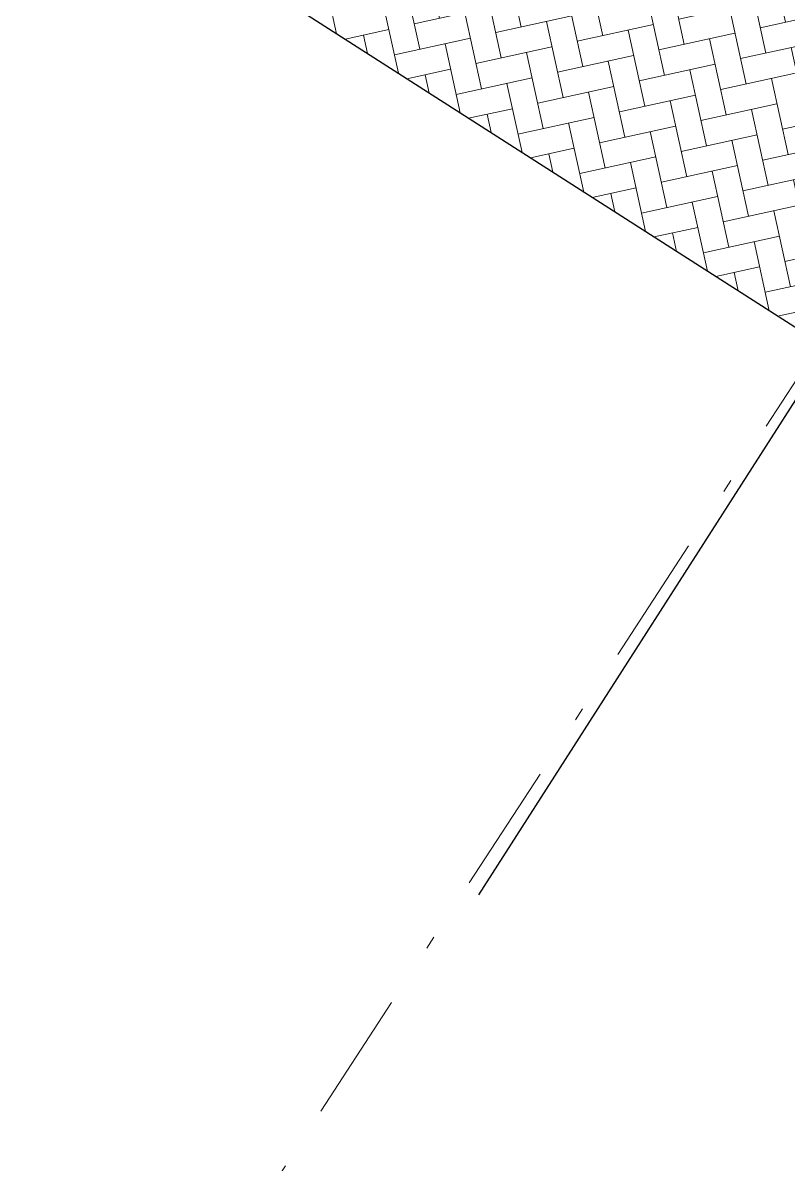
# Model space of a CAD drawing. Header units: inches. Extents: x 249 to 1192, y -18 to 440.
# Drawn here: x 935.08 to 940.98, y 207.77 to 216.57 of the extents above; entities that cross this region are included whole.
import ezdxf

# ---------------------------------------------------------------- set-up
doc = ezdxf.new("R2010")
doc.units = ezdxf.units.IN
doc.header["$MEASUREMENT"] = 0
doc.linetypes.add('DASHDOT', pattern=[1, 0.5, -0.25, 0, -0.25])
for name, color, linetype, lineweight in [('ARSIR WARNA', 66, 'Continuous', 0), ('DINDING', 6, 'Continuous', 0), ('NOTASI GRID', 85, 'Continuous', 20)]:
    doc.layers.add(name, color=color, linetype=linetype, lineweight=lineweight)
doc.layers.add('KENDARAAN', color=9, linetype='Continuous')
doc.layers.add('RUMPUT', color=86, linetype='Continuous')
pattern_1 = [(57.36874968947846, (-1.13686837721616e-13, 150.3474551388494), (-0.0535506494527033, 0.244197313478704), [0.046875, -0.30667839075]), (12.36874968947846, (-1.13686837721616e-13, 150.3474551388494), (-0.05355064946683093, 0.2441973135431277), [0.04687499999999999, -0.2031249999999999]), (102.3687496894784, (-1.13686837721616e-13, 150.3474551388494), (-0.2441973135431277, -0.05355064946683093), [0.04687499999999999, -0.203125])]

# ---------------------------------------------------------------- blocks, each defined once
blk = doc.blocks.new('TAPAK')
at = {"layer": 'NOTASI GRID', "linetype": 'DASHDOT', "ltscale": 2}
blk.add_lwpolyline([(154.0571275400661, 168.1207261431318), (216.5873062685326, 264.2911484895876)], dxfattribs=at)

msp = doc.modelspace()

# ---------------------------------------------------------------- hatches: boundary and pattern name
at = {"layer": 'ARSIR WARNA'}
h = msp.add_hatch(dxfattribs=at)
h.set_pattern_fill('AR-HBONE', color=45, scale=0.05, angle=327.3687496894784, style=0)
h.set_pattern_definition([(12.36874968947847, (568.5500983639362, 377.9444089946458), (0.1525173312610375, 0.2381983704079668), [0.5999999999999999, -0.2]), (102.3687496894785, (568.7454562147882, 377.9872495142231), (0.1525173312610375, 0.2381983704079668), [0.6000000000000001, -0.2])])
h.paths.add_polyline_path([(945.7383969514063, 219.5182716235971), (939.927719791065, 223.2388217339814), (939.8198737518818, 223.0703900509982), (939.3566866236785, 223.3669666587519), (935.6899212914486, 217.6402894373237), (941.2269886608046, 214.09493042945), (941.7773881901634, 214.9299371710538), (942.0527952252527, 215.2145958471741), (942.3990290058683, 215.3962933844969), (942.7895239091204, 215.3761549525114), (943.1587768009946, 215.2328653900524), (949.9082652820255, 210.9111986685609), (955.8063680985459, 220.3144795551815), (951.5543361928329, 223.0370362107346), (948.6966926373467, 218.574028416829), (948.0687368202988, 218.1132586127448), (947.3153040265157, 218.2711001978295), (945.6305509122232, 219.349839940614)])
at = {"layer": 'RUMPUT'}
h = msp.add_hatch(dxfattribs=at)
h.set_pattern_fill('GRASS', color=256, scale=0.25, angle=-32.63125031052153, style=0)
h.set_pattern_definition(pattern_1)
edge = h.paths.add_edge_path(flags=17)
edge.add_line((928.2641801358428, 238.1271219383081), (928.210257116251, 238.0429060968166))
edge.add_line((928.210257116251, 238.0429060968166), (927.4523145428276, 238.5282132731405))
edge.add_line((927.4523145428276, 238.5282132731405), (927.9376217191517, 239.2861558465638))
edge.add_line((927.9376217191517, 239.2861558465638), (944.9810419464962, 265.7187626837782))
edge.add_line((944.9810419464962, 265.7187626837782), (944.6881731201453, 265.9062852588823))
edge.add_line((944.6881731201453, 265.9062852588823), (940.4070226355533, 258.9280528368603))
edge.add_line((940.4070226355533, 258.9280528368603), (924.793628950703, 240.4758183067917))
edge.add_line((924.793628950703, 240.4758183067918), (906.9246372932736, 247.3250345119762))
edge.add_line((906.9246372932736, 247.3250345119762), (902.6198956972331, 249.6291566118728))
edge.add_line((902.6198956972331, 249.6291566118728), (887.5537847216923, 220.0204940367008))
edge.add_line((887.5537847216923, 220.0204940367008), (887.5839640358096, 220.0011703593785))
edge.add_line((887.5839640358096, 220.0011703593785), (891.4664214464029, 226.0647109467683))
edge.add_line((891.4664214464029, 226.0647109467683), (893.1507382762344, 224.9862505549363))
edge.add_line((893.1507382762344, 224.9862505549363), (895.8468892558132, 229.1970426295128))
edge.add_line((895.8468892558132, 229.1970426295128), (898.4575803420504, 227.5254290221743))
edge.add_line((898.4575803420504, 227.5254290221743), (900.9840555867964, 225.9077384344269))
edge.add_line((900.9840555867964, 225.9077384344269), (903.1766002224102, 224.503862094208))
edge.add_line((903.1766002224102, 224.503862094208), (906.037006076289, 222.6723572589328))
edge.add_line((906.037006076289, 222.6723572589328), (908.5634813210348, 221.0546666711856))
edge.add_line((908.5634813210348, 221.0546666711856), (911.0899565657807, 219.4369760834385))
edge.add_arc((911.5752637421048, 220.1949186568622), 0.8999999999999068, 237.3687496894809, 417.3687496894814)
edge.add_line((912.0605709184289, 220.9528612302859), (909.534095673683, 222.570551818033))
edge.add_line((909.534095673683, 222.570551818033), (907.0076204289372, 224.1882424057802))
edge.add_line((907.0076204289372, 224.1882424057802), (905.42870871042, 225.1992123850987))
edge.add_line((905.42870871042, 225.1992123850987), (904.4811451841912, 225.8059329935278))
edge.add_line((904.4811451841912, 225.8059329935278), (901.9546699394456, 227.4236235812754))
edge.add_line((901.9546699394456, 227.4236235812754), (899.4281946946995, 229.0413141690227))
edge.add_line((899.4281946946995, 229.0413141690227), (896.8175036084623, 230.7129277763615))
edge.add_line((896.8175036084623, 230.7129277763615), (899.5136545880415, 234.9237198509381))
edge.add_line((899.5136545880415, 234.9237198509381), (897.8293377582105, 236.00218024277))
edge.add_line((897.8293377582105, 236.00218024277), (901.7117951688039, 242.0657208301597))
edge.add_line((901.7117951688039, 242.0657208301597), (903.3961119986349, 240.9872604383278))
edge.add_line((903.3961119986349, 240.9872604383278), (906.0922629782136, 245.1980525129046))
edge.add_line((906.0922629782136, 245.1980525129046), (921.3353302881802, 235.4379859668289))
edge.add_line((921.3353302881802, 235.4379859668289), (926.4724966191635, 232.1486817717427))
edge.add_line((926.4724966191635, 232.1486817717427), (923.7225291895685, 227.8538402938037))
edge.add_line((923.7225291895685, 227.8538402938037), (919.463051469438, 221.1432149451381))
edge.add_line((919.463051469438, 221.1432149451381), (919.6768221338963, 221.0063385626959))
edge.add_line((919.6768221338963, 221.0063385626959), (925.0547665600767, 229.3244415627794))
edge.add_arc((932.3615963517667, 223.5711608990821), 9.300000000000063, 66.3350080141156, 141.7836714338509, ccw=False)
edge.add_line((936.0945068641441, 232.0891054343901), (936.5596564253325, 232.8155662671032))
edge.add_line((936.5596564253325, 232.8155662671032), (928.2641801358428, 238.1271219383082))
edge = h.paths.add_edge_path()
edge.add_arc((902.0036540352787, 201.3876506392976), 2.899999999999944, 21.48045213667681, 57.36874968948014)
edge.add_line((903.5674216034344, 203.829910042552), (886.5721298860623, 214.7119178929705))
edge.add_line((886.5721298860623, 214.7119178929705), (889.268280865641, 218.9227099675464))
edge.add_line((889.268280865641, 218.9227099675464), (887.5537847216923, 220.0204940367008))
edge.add_line((887.5537847216923, 220.0204940367008), (884.8649772892378, 214.7363173751585))
edge.add_line((884.8649772892378, 214.7363173751585), (899.8177184374614, 202.7367090702986))
edge.add_line((899.8177184374614, 202.7367090702986), (892.7388052037915, 184.3859635759057))
edge.add_line((892.7388052037915, 184.3859635759057), (893.0458401206889, 184.2448822308663))
edge.add_line((893.0458401206889, 184.2448822308663), (904.7022274439961, 202.44958357398))
edge = h.paths.add_edge_path()
edge.add_arc((936.7399936000422, 195.4112244067168), 1.89999999999996, 57.36874968947894, 147.3687496894797)
edge.add_line((935.1398926117032, 196.4357617789567), (918.3671724142149, 170.2404790178616))
edge.add_line((918.3671724142149, 170.2404790178616), (918.7450692695428, 169.9754589107608))
edge.add_line((918.7450692695428, 169.9754589107608), (936.7549778665604, 193.0607695623063))
edge.add_line((936.7549778665604, 193.0607695623063), (952.0053637954162, 180.4123966854627))
edge.add_line((952.0053637954162, 180.4123966854627), (952.4805707531592, 182.8497661309809))
edge.add_line((952.4805707531592, 182.8497661309809), (994.0278929164666, 235.8605747491551))
edge.add_line((994.0278929164666, 235.8605747491551), (953.0004330159019, 262.5435687067472))
edge.add_line((953.0004330159019, 262.5435687067472), (949.137272090116, 264.7024635552781))
edge.add_line((949.137272090116, 264.7024635552781), (945.2741111643296, 266.861358403809))
edge.add_line((945.2741111643296, 266.861358403809), (940.4070226355533, 258.9280528368603))
edge.add_line((940.4070226355533, 258.9280528368603), (924.793628950703, 240.4758183067917))
edge.add_line((924.793628950703, 240.4758183067918), (906.9246372932736, 247.3250345119762))
edge.add_line((906.9246372932736, 247.3250345119762), (902.6198956972331, 249.6291566118728))
edge.add_line((902.6198956972331, 249.6291566118728), (887.5537847216923, 220.0204940367008))
edge.add_line((887.5537847216923, 220.0204940367008), (887.5839640358096, 220.0011703593785))
edge.add_line((887.5839640358096, 220.0011703593785), (891.4664214464029, 226.0647109467683))
edge.add_line((891.4664214464029, 226.0647109467683), (893.1507382762344, 224.9862505549363))
edge.add_line((893.1507382762344, 224.9862505549363), (895.8468892558132, 229.1970426295128))
edge.add_line((895.8468892558132, 229.1970426295128), (898.4575803420504, 227.5254290221743))
edge.add_line((898.4575803420504, 227.5254290221743), (900.9840555867964, 225.9077384344269))
edge.add_line((900.9840555867964, 225.9077384344269), (903.1766002224102, 224.503862094208))
edge.add_line((903.1766002224102, 224.503862094208), (906.037006076289, 222.6723572589328))
edge.add_line((906.037006076289, 222.6723572589328), (908.5634813210348, 221.0546666711856))
edge.add_line((908.5634813210348, 221.0546666711856), (911.0899565657807, 219.4369760834385))
edge.add_arc((911.5752637421048, 220.1949186568622), 0.8999999999999068, 237.3687496894809, 417.3687496894814)
edge.add_line((912.0605709184289, 220.9528612302859), (909.534095673683, 222.570551818033))
edge.add_line((909.534095673683, 222.570551818033), (907.0076204289372, 224.1882424057802))
edge.add_line((907.0076204289372, 224.1882424057802), (905.42870871042, 225.1992123850987))
edge.add_line((905.42870871042, 225.1992123850987), (904.4811451841912, 225.8059329935278))
edge.add_line((904.4811451841912, 225.8059329935278), (901.9546699394456, 227.4236235812754))
edge.add_line((901.9546699394456, 227.4236235812754), (899.4281946946995, 229.0413141690227))
edge.add_line((899.4281946946995, 229.0413141690227), (896.8175036084623, 230.7129277763615))
edge.add_line((896.8175036084623, 230.7129277763615), (899.5136545880415, 234.9237198509381))
edge.add_line((899.5136545880415, 234.9237198509381), (897.8293377582105, 236.00218024277))
edge.add_line((897.8293377582105, 236.00218024277), (901.7117951688039, 242.0657208301597))
edge.add_line((901.7117951688039, 242.0657208301597), (903.3961119986349, 240.9872604383278))
edge.add_line((903.3961119986349, 240.9872604383278), (906.0922629782136, 245.1980525129046))
edge.add_line((906.0922629782136, 245.1980525129046), (921.3353302881802, 235.4379859668289))
edge.add_line((921.3353302881802, 235.4379859668289), (926.4724966191635, 232.1486817717427))
edge.add_line((926.4724966191635, 232.1486817717427), (923.7225291895685, 227.8538402938037))
edge.add_line((923.7225291895685, 227.8538402938037), (919.463051469438, 221.1432149451381))
edge.add_line((919.463051469438, 221.1432149451381), (919.6768221338963, 221.0063385626959))
edge.add_line((919.6768221338963, 221.0063385626959), (925.0547665600767, 229.3244415627794))
edge.add_arc((932.3615963517667, 223.5711608990821), 9.300000000000063, 66.3350080141156, 141.7836714338509, ccw=False)
edge.add_line((936.0945068641441, 232.0891054343901), (936.5596564253325, 232.8155662671032))
edge.add_line((936.5596564253325, 232.8155662671032), (928.2641801358428, 238.1271219383082))
edge.add_line((928.2641801358428, 238.1271219383081), (928.210257116251, 238.0429060968166))
edge.add_line((928.210257116251, 238.0429060968166), (927.4523145428276, 238.5282132731405))
edge.add_line((927.4523145428276, 238.5282132731405), (927.9376217191517, 239.2861558465638))
edge.add_line((927.9376217191517, 239.2861558465638), (944.9810419464962, 265.7187626837782))
edge.add_line((944.9810419464962, 265.7187626837782), (944.8968261050046, 265.7726857033697))
edge.add_line((944.8968261050046, 265.7726857033697), (945.3821332813287, 266.5306282767932))
edge.add_line((945.3821332813287, 266.5306282767932), (945.0378815538875, 265.6220840357166))
edge.add_line((945.0378815538875, 265.6220840357167), (966.3961127163826, 251.8283722682141))
edge.add_line((966.3961127163826, 251.8283722682141), (987.2184795251611, 238.4959056741984))
edge.add_line((987.2184795251611, 238.4959056741984), (987.7848094723096, 239.3803879124368))
edge.add_line((987.7848094723096, 239.3803879124368), (987.3024339253069, 238.4415765959837))
edge.add_line((987.3024339253069, 238.4415765959837), (987.976155706937, 238.0101864792329))
edge.add_line((987.976155706937, 238.0101864792329), (989.8828169332336, 236.9080762407978))
edge.add_line((989.8828169332336, 236.9080762407978), (990.456695261496, 236.5406245619924))
edge.add_line((990.456695261496, 236.5406245619924), (978.5775728439761, 217.9538006475311))
edge.add_line((978.5775728439761, 217.9538006475311), (977.5716846833687, 218.6082348150211))
edge.add_line((977.5716846833687, 218.6082348150211), (973.9826760007684, 213.1882625206376))
edge.add_arc((963.9830200851625, 219.4284287330935), 11.78697555735094, 271.6088435800943, 328.0342658814109, ccw=False)
edge.add_line((964.3139503599156, 207.6460996788343), (963.9111392153794, 207.5327163177247))
edge.add_line((963.9111392153794, 207.5327163177247), (963.6031439829554, 207.2494292874127))
edge.add_line((963.6031439829554, 207.2494292874126), (962.2875738019667, 205.2953188658096))
edge.add_line((962.2875738019667, 205.2953188658096), (966.4964052996175, 202.6004232347034))
edge.add_line((966.4964052996175, 202.6004232347034), (961.5354874971925, 194.8525658174829))
edge.add_line((961.5354874971925, 194.8525658174829), (959.0090122524454, 196.4702564052309))
edge.add_line((959.0090122524454, 196.4702564052309), (955.8275540965427, 191.5015217572303))
edge.add_line((955.8275540965427, 191.5015217572303), (953.0774800973728, 187.2065138411622))
edge.add_line((953.0774800973728, 187.2065138411622), (937.7645309722822, 197.0113253950558))
h = msp.add_hatch(dxfattribs=at)
h.set_pattern_fill('GRASS', color=256, scale=0.25, angle=-32.63125031052153, style=0)
h.set_pattern_definition(pattern_1)
edge = h.paths.add_edge_path()
edge.add_line((944.6616194077268, 265.863002973527), (944.9535297677759, 265.6760941000285))
edge.add_line((944.9535297677759, 265.6760941000285), (944.9810419464962, 265.7187626837782))
edge.add_line((944.9810419464962, 265.7187626837782), (944.8968261050046, 265.7726857033697))
edge.add_line((944.8968261050046, 265.7726857033697), (945.3821332813287, 266.5306282767932))
edge.add_line((945.3821332813287, 266.5306282767932), (946.1400758547524, 266.0453211004692))
edge.add_line((946.1400758547524, 266.0453211004692), (987.7311629355853, 239.2966038760912))
edge.add_line((987.7311629355853, 239.2966038760912), (987.7848094723096, 239.3803879124368))
edge.add_line((987.7848094723096, 239.3803879124368), (988.542752045733, 238.8950807361128))
edge.add_line((988.542752045733, 238.8950807361128), (987.976155706937, 238.0101864792329))
edge.add_line((987.976155706937, 238.0101864792329), (989.8828169332336, 236.9080762407978))
edge.add_line((989.8828169332336, 236.9080762407978), (990.456695261496, 236.5406245619924))
edge.add_line((990.456695261496, 236.5406245619924), (978.5775728439763, 217.9538006475308))
edge.add_line((978.5775728439763, 217.9538006475308), (977.5716846833687, 218.6082348150209))
edge.add_line((977.5716846833687, 218.6082348150209), (973.9826760007684, 213.1882625206373))
edge.add_arc((963.983020085164, 219.4284287330915), 11.78697555734887, 271.60884358008735, 328.03426588141417, ccw=False)
edge.add_line((964.3139503599156, 207.6460996788343), (963.9111392153794, 207.5327163177247))
edge.add_line((963.9111392153794, 207.5327163177247), (963.6031439829554, 207.2494292874126))
edge.add_line((963.6031439829554, 207.2494292874126), (962.2875738019667, 205.2953188658096))
edge.add_line((962.2875738019667, 205.2953188658096), (966.4964052996175, 202.6004232347034))
edge.add_line((966.4964052996175, 202.6004232347034), (961.5354874971925, 194.8525658174829))
edge.add_line((961.5354874971925, 194.8525658174829), (959.0090122524454, 196.4702564052309))
edge.add_line((959.0090122524454, 196.4702564052309), (953.0774800973728, 187.2065138411622))
edge.add_line((953.0774800973728, 187.2065138411622), (937.7645309722822, 197.0113253950558))
edge.add_arc((936.7399936000422, 195.4112244067168), 1.89999999999995, 57.36874968947883, 147.3687496894803)
edge.add_line((935.1398926117032, 196.4357617789567), (918.3671724142149, 170.2404790178616))
edge.add_line((918.3671724142149, 170.2404790178616), (918.7450692695428, 169.9754589107608))
edge.add_line((918.7450692695428, 169.9754589107608), (936.7549778665604, 193.0607695623063))
edge.add_line((936.7549778665604, 193.0607695623063), (952.0053637954162, 180.4123966854627))
edge.add_line((952.0053637954162, 180.4123966854627), (952.4805707531592, 182.8497661309809))
edge.add_line((952.4805707531592, 182.8497661309809), (994.0278929164666, 235.8605747491551))
edge.add_line((994.0278929164666, 235.8605747491551), (953.0004330159019, 262.5435687067472))
edge.add_line((953.0004330159019, 262.5435687067472), (945.2741111643296, 266.861358403809))
edge.add_line((945.2741111643296, 266.861358403809), (944.6616194077268, 265.863002973527))
edge = h.paths.add_edge_path()
edge.add_line((927.5389045125903, 239.1270715606151), (939.6293338939829, 258.0089640506233))
edge.add_line((939.6293338939829, 258.0089640506233), (924.793628950703, 240.4758183067918))
edge.add_line((924.793628950703, 240.4758183067918), (906.9246372932736, 247.3250345119762))
edge.add_line((906.9246372932736, 247.3250345119762), (902.6198956972331, 249.6291566118728))
edge.add_line((902.6198956972331, 249.6291566118728), (887.5537847216923, 220.0204940367008))
edge.add_line((887.5537847216923, 220.0204940367008), (887.5839640358096, 220.0011703593785))
edge.add_line((887.5839640358096, 220.0011703593785), (891.4664214464029, 226.0647109467683))
edge.add_line((891.4664214464029, 226.0647109467683), (893.1507382762344, 224.9862505549363))
edge.add_line((893.1507382762344, 224.9862505549363), (895.8468892558132, 229.1970426295128))
edge.add_line((895.8468892558132, 229.1970426295128), (911.0899565657807, 219.4369760834385))
edge.add_arc((911.5752637421048, 220.1949186568622), 0.8999999999999188, 237.3687496894814, 417.3687496894813)
edge.add_line((912.0605709184289, 220.9528612302859), (896.8175036084623, 230.7129277763615))
edge.add_line((896.8175036084623, 230.7129277763615), (899.5136545880415, 234.9237198509381))
edge.add_line((899.5136545880415, 234.9237198509381), (897.8293377582105, 236.00218024277))
edge.add_line((897.8293377582105, 236.00218024277), (901.7117951688039, 242.0657208301597))
edge.add_line((901.7117951688039, 242.0657208301597), (903.3961119986349, 240.9872604383278))
edge.add_line((903.3961119986349, 240.9872604383278), (906.0922629782136, 245.1980525129046))
edge.add_line((906.0922629782136, 245.1980525129046), (926.4724966191635, 232.1486817717427))
edge.add_line((926.4724966191635, 232.1486817717427), (923.7225291895685, 227.8538402938034))
edge.add_line((923.7225291895685, 227.8538402938034), (919.463051469438, 221.1432149451381))
edge.add_line((919.463051469438, 221.1432149451381), (919.6768221338963, 221.0063385626959))
edge.add_line((919.6768221338963, 221.0063385626959), (925.0547665600767, 229.3244415627793))
edge.add_arc((932.3615963517668, 223.5711608990819), 9.3000000000002, 66.33500801411662, 141.7836714338508, ccw=False)
edge.add_line((936.0945068641441, 232.0891054343901), (936.4790483788139, 232.6896743100139))
edge.add_line((936.4790483788139, 232.6896743100139), (927.7208167662686, 238.2975301061033))
edge.add_line((927.7208167662686, 238.2975301061033), (927.6671702295447, 238.2137460697578))
edge.add_line((927.6671702295447, 238.2137460697578), (927.077659339104, 238.5912072068986))
edge.add_line((927.077659339104, 238.5912072068986), (927.4551204762449, 239.1807180973389))
edge.add_line((927.4551204762449, 239.1807180973389), (927.5389045125903, 239.1270715606151))

# ---------------------------------------------------------------- linework, layer by layer
msp.add_lwpolyline([(942.0803164091619, 213.5485485602225), (935.6899212914486, 217.6402894373237)])
at = {"layer": 'KENDARAAN'}
msp.add_lwpolyline([(941.1198008452475, 208.2246794061211), (943.8159518248261, 212.4354714806979), (941.2894765800801, 214.0531620684447), (938.5933256005017, 209.8423699938681)], dxfattribs=at)

# ---------------------------------------------------------------- block references
at = {"layer": 'DINDING'}
msp.add_blockref('TAPAK', (754.7025369303852, -3.960024966478187), dxfattribs=at)

doc.saveas('drawing.dxf')
